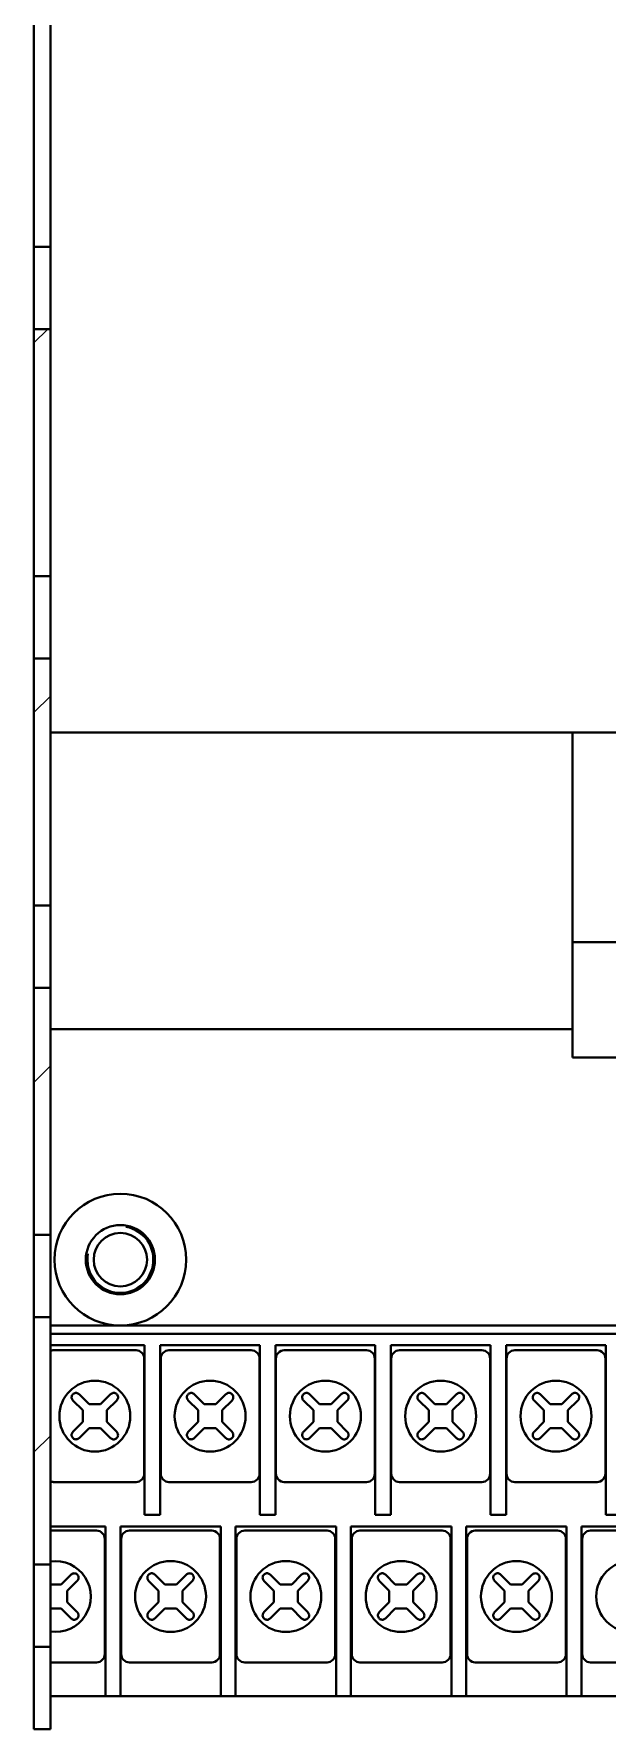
# Model space of a CAD drawing. Header units: millimetres. Extents: x 0 to 5945, y 0 to 4205.
# Drawn here: x 1590.7 to 1625.5, y 384 to 487 of the extents above; entities that cross this region are included whole.
import ezdxf

# ---------------------------------------------------------------- set-up
doc = ezdxf.new("R2010")
doc.units = ezdxf.units.MM
doc.header["$LTSCALE"] = 5
for name, color, linetype, lineweight in [('가시적인 것(ISO)', 3, 'Continuous', 40), ('가시적인 좁은 것(ISO)', 3, 'Continuous', 35), ('해치(ISO)', 7, 'Continuous', 18)]:
    doc.layers.add(name, color=color, linetype=linetype, lineweight=lineweight)

msp = doc.modelspace()

# ---------------------------------------------------------------- hatches: boundary and pattern name
at = {"layer": '해치(ISO)'}
h = msp.add_hatch(dxfattribs=at)
h.set_pattern_fill('ANSI31', color=256, scale=127, style=0)
h.set_pattern_definition([(45, (0, 0), (-11.22532, 11.22532), [])])
h.paths.add_polyline_path([(1562.737, 384.041), (1562.737, 389.041), (1561.737, 389.041), (1561.737, 384.041)])
h.paths.add_polyline_path([(1562.737, 694.041), (1562.737, 709.041), (1561.737, 709.041), (1561.737, 694.041)])
h.paths.add_polyline_path([(1562.737, 714.041), (1562.737, 734.041), (1561.737, 734.041), (1561.737, 714.041)])
h.paths.add_polyline_path([(1562.737, 674.041), (1562.737, 689.041), (1561.737, 689.041), (1561.737, 674.041)])
h.paths.add_polyline_path([(1562.737, 654.041), (1562.737, 669.041), (1561.737, 669.041), (1561.737, 654.041)])
h.paths.add_polyline_path([(1562.737, 634.041), (1562.737, 649.041), (1561.737, 649.041), (1561.737, 634.041)])
h.paths.add_polyline_path([(1562.737, 614.041), (1562.737, 629.041), (1561.737, 629.041), (1561.737, 614.041)])
h.paths.add_polyline_path([(1562.737, 594.041), (1562.737, 609.041), (1561.737, 609.041), (1561.737, 594.041)])
h.paths.add_polyline_path([(1562.737, 574.041), (1562.737, 589.041), (1561.737, 589.041), (1561.737, 574.041)])
h.paths.add_polyline_path([(1562.737, 554.041), (1562.737, 569.041), (1561.737, 569.041), (1561.737, 554.041)])
h.paths.add_polyline_path([(1562.737, 534.041), (1562.737, 549.041), (1561.737, 549.041), (1561.737, 534.041)])
h.paths.add_polyline_path([(1562.737, 514.041), (1562.737, 529.041), (1561.737, 529.041), (1561.737, 514.041)])
h.paths.add_polyline_path([(1562.737, 494.041), (1562.737, 509.041), (1561.737, 509.041), (1561.737, 494.041)])
h.paths.add_polyline_path([(1562.737, 474.041), (1562.737, 489.041), (1561.737, 489.041), (1561.737, 474.041)])
h.paths.add_polyline_path([(1562.737, 454.041), (1562.737, 469.041), (1561.737, 469.041), (1561.737, 454.041)])
h.paths.add_polyline_path([(1562.737, 434.041), (1562.737, 449.041), (1561.737, 449.041), (1561.737, 434.041)])
h.paths.add_polyline_path([(1562.737, 414.041), (1562.737, 429.041), (1561.737, 429.041), (1561.737, 414.041)])
h.paths.add_polyline_path([(1562.737, 394.041), (1562.737, 409.041), (1561.737, 409.041), (1561.737, 394.041)])
h.paths.add_polyline_path([(1590.737, 409.041), (1591.737, 409.041), (1591.737, 394.041), (1590.737, 394.041)])
h.paths.add_polyline_path([(1590.737, 429.041), (1591.737, 429.041), (1591.737, 414.041), (1590.737, 414.041)])
h.paths.add_polyline_path([(1590.737, 449.041), (1591.737, 449.041), (1591.737, 434.041), (1590.737, 434.041)])
h.paths.add_polyline_path([(1590.737, 469.041), (1591.737, 469.041), (1591.737, 454.041), (1590.737, 454.041)])
h.paths.add_polyline_path([(1590.737, 489.041), (1591.737, 489.041), (1591.737, 474.041), (1590.737, 474.041)])
h.paths.add_polyline_path([(1590.737, 509.041), (1591.737, 509.041), (1591.737, 494.041), (1590.737, 494.041)])
h.paths.add_polyline_path([(1590.737, 529.041), (1591.737, 529.041), (1591.737, 514.041), (1590.737, 514.041)])
h.paths.add_polyline_path([(1590.737, 549.041), (1591.737, 549.041), (1591.737, 534.041), (1590.737, 534.041)])
h.paths.add_polyline_path([(1590.737, 569.041), (1591.737, 569.041), (1591.737, 554.041), (1590.737, 554.041)])
h.paths.add_polyline_path([(1590.737, 589.041), (1591.737, 589.041), (1591.737, 574.041), (1590.737, 574.041)])
h.paths.add_polyline_path([(1590.737, 609.041), (1591.737, 609.041), (1591.737, 594.041), (1590.737, 594.041)])
h.paths.add_polyline_path([(1590.737, 629.041), (1591.737, 629.041), (1591.737, 614.041), (1590.737, 614.041)])
h.paths.add_polyline_path([(1590.737, 649.041), (1591.737, 649.041), (1591.737, 634.041), (1590.737, 634.041)])
h.paths.add_polyline_path([(1590.737, 669.041), (1591.737, 669.041), (1591.737, 654.041), (1590.737, 654.041)])
h.paths.add_polyline_path([(1590.737, 689.041), (1591.737, 689.041), (1591.737, 674.041), (1590.737, 674.041)])
h.paths.add_polyline_path([(1590.737, 714.041), (1591.737, 714.041), (1591.737, 734.041), (1590.737, 734.041)])
h.paths.add_polyline_path([(1590.737, 709.041), (1591.737, 709.041), (1591.737, 694.041), (1590.737, 694.041)])
h.paths.add_polyline_path([(1590.737, 384.041), (1591.737, 384.041), (1591.737, 389.041), (1590.737, 389.041)])

# ---------------------------------------------------------------- linework, layer by layer
at = {"layer": '가시적인 것(ISO)'}
for p, q in [((1590.737, 489.041), (1590.737, 474.041)), ((1591.737, 474.041), (1591.737, 489.041)), ((1590.737, 474.041), (1591.737, 474.041)), ((1590.737, 472.041), (1590.737, 474.041)), ((1591.737, 474.041), (1591.737, 472.041)), ((1590.737, 471.041), (1590.737, 472.041)), ((1591.737, 472.041), (1591.737, 471.041)), ((1590.737, 469.041), (1590.737, 471.041)), ((1591.737, 471.041), (1591.737, 469.041)), ((1590.737, 469.041), (1591.737, 469.041)), ((1590.737, 469.041), (1590.737, 454.041)), ((1591.737, 454.041), (1591.737, 469.041)), ((1590.737, 454.041), (1591.737, 454.041)), ((1590.737, 452.041), (1590.737, 454.041)), ((1591.737, 454.041), (1591.737, 452.041)), ((1590.737, 451.041), (1590.737, 452.041)), ((1591.737, 452.041), (1591.737, 451.041)), ((1590.737, 449.041), (1590.737, 451.041)), ((1591.737, 451.041), (1591.737, 449.041)), ((1590.737, 449.041), (1591.737, 449.041)), ((1590.737, 449.041), (1590.737, 434.041)), ((1591.737, 434.041), (1591.737, 449.041)), ((1591.737, 444.541), (1767.737, 444.541)), ((1623.438, 437.823), (1623.438, 444.541)), ((1623.438, 437.823), (1623.438, 431.823)), ((1590.737, 434.041), (1591.737, 434.041)), ((1590.737, 432.041), (1590.737, 434.041)), ((1591.737, 434.041), (1591.737, 432.041)), ((1590.737, 431.041), (1590.737, 432.041)), ((1591.737, 432.041), (1591.737, 431.041)), ((1623.438, 428.823), (1623.438, 431.823)), ((1688.438, 431.823), (1623.438, 431.823)), ((1590.737, 429.041), (1590.737, 431.041)), ((1591.737, 431.041), (1591.737, 429.041)), ((1590.737, 429.041), (1591.737, 429.041)), ((1590.737, 429.041), (1590.737, 414.041)), ((1591.737, 414.041), (1591.737, 429.041)), ((1623.438, 424.823), (1623.438, 428.823)), ((1591.737, 426.541), (1623.438, 426.541)), ((1623.438, 424.823), (1630.438, 424.823)), ((1590.737, 414.041), (1591.737, 414.041)), ((1590.737, 412.041), (1590.737, 414.041)), ((1591.737, 414.041), (1591.737, 412.041)), ((1590.737, 411.041), (1590.737, 412.041)), ((1591.737, 412.041), (1591.737, 411.041)), ((1590.737, 409.041), (1590.737, 411.041)), ((1591.737, 411.041), (1591.737, 409.041)), ((1590.737, 409.041), (1591.737, 409.041)), ((1590.737, 409.041), (1590.737, 394.041)), ((1591.737, 394.041), (1591.737, 409.041)), ((1591.737, 408.541), (1734.237, 408.541)), ((1591.737, 408.041), (1732.237, 408.041)), ((1591.737, 407.341), (1597.462, 407.341)), ((1596.937, 407.041), (1591.937, 407.041)), ((1597.437, 399.541), (1597.437, 406.541)), ((1597.462, 407.341), (1597.462, 397.041)), ((1598.412, 397.041), (1598.412, 407.341)), ((1598.412, 407.341), (1604.462, 407.341)), ((1598.437, 406.541), (1598.437, 399.541)), ((1603.937, 407.041), (1598.937, 407.041)), ((1604.437, 399.541), (1604.437, 406.541)), ((1604.462, 407.341), (1604.462, 397.041)), ((1605.412, 397.041), (1605.412, 407.341)), ((1605.412, 407.341), (1611.462, 407.341)), ((1605.437, 406.541), (1605.437, 399.541)), ((1610.937, 407.041), (1605.937, 407.041)), ((1611.437, 399.541), (1611.437, 406.541)), ((1611.462, 407.341), (1611.462, 397.041)), ((1612.412, 397.041), (1612.412, 407.341)), ((1612.412, 407.341), (1618.462, 407.341)), ((1612.437, 406.541), (1612.437, 399.541)), ((1617.937, 407.041), (1612.937, 407.041)), ((1618.437, 399.541), (1618.437, 406.541)), ((1618.462, 407.341), (1618.462, 397.041)), ((1619.412, 397.041), (1619.412, 407.341)), ((1619.412, 407.341), (1625.462, 407.341)), ((1619.437, 406.541), (1619.437, 399.541)), ((1624.937, 407.041), (1619.937, 407.041)), ((1625.437, 399.541), (1625.437, 406.541)), ((1625.462, 407.341), (1625.462, 397.041)), ((1593.709, 403.395), (1593.104, 404)), ((1593.478, 404.374), (1594.083, 403.769)), ((1594.083, 403.769), (1594.79, 403.769)), ((1594.79, 403.769), (1595.395, 404.374)), ((1595.769, 404), (1595.164, 403.395)), ((1600.709, 403.395), (1600.104, 404)), ((1600.478, 404.374), (1601.083, 403.769)), ((1601.083, 403.769), (1601.79, 403.769)), ((1601.79, 403.769), (1602.395, 404.374)), ((1602.769, 404), (1602.164, 403.395)), ((1607.709, 403.395), (1607.104, 404)), ((1607.478, 404.374), (1608.083, 403.769)), ((1608.083, 403.769), (1608.79, 403.769)), ((1608.79, 403.769), (1609.395, 404.374)), ((1609.769, 404), (1609.164, 403.395)), ((1614.709, 403.395), (1614.104, 404)), ((1614.478, 404.374), (1615.083, 403.769)), ((1615.083, 403.769), (1615.79, 403.769)), ((1615.79, 403.769), (1616.395, 404.374)), ((1616.769, 404), (1616.164, 403.395)), ((1621.709, 403.395), (1621.104, 404)), ((1621.478, 404.374), (1622.083, 403.769)), ((1622.083, 403.769), (1622.79, 403.769)), ((1622.79, 403.769), (1623.395, 404.374)), ((1623.769, 404), (1623.164, 403.395)), ((1593.104, 402.083), (1593.709, 402.688)), ((1593.709, 402.688), (1593.709, 403.395)), ((1595.164, 403.395), (1595.164, 402.688)), ((1595.164, 402.688), (1595.769, 402.083)), ((1600.104, 402.083), (1600.709, 402.688)), ((1600.709, 402.688), (1600.709, 403.395)), ((1602.164, 403.395), (1602.164, 402.688)), ((1602.164, 402.688), (1602.769, 402.083)), ((1607.104, 402.083), (1607.709, 402.688)), ((1607.709, 402.688), (1607.709, 403.395)), ((1609.164, 403.395), (1609.164, 402.688)), ((1609.164, 402.688), (1609.769, 402.083)), ((1614.104, 402.083), (1614.709, 402.688)), ((1614.709, 402.688), (1614.709, 403.395)), ((1616.164, 403.395), (1616.164, 402.688)), ((1616.164, 402.688), (1616.769, 402.083)), ((1621.104, 402.083), (1621.709, 402.688)), ((1621.709, 402.688), (1621.709, 403.395)), ((1623.164, 403.395), (1623.164, 402.688)), ((1623.164, 402.688), (1623.769, 402.083)), ((1594.083, 402.313), (1593.478, 401.708)), ((1594.79, 402.313), (1594.083, 402.313)), ((1595.395, 401.708), (1594.79, 402.313)), ((1601.083, 402.313), (1600.478, 401.708)), ((1601.79, 402.313), (1601.083, 402.313)), ((1602.395, 401.708), (1601.79, 402.313)), ((1608.083, 402.313), (1607.478, 401.708)), ((1608.79, 402.313), (1608.083, 402.313)), ((1609.395, 401.708), (1608.79, 402.313)), ((1615.083, 402.313), (1614.478, 401.708)), ((1615.79, 402.313), (1615.083, 402.313)), ((1616.395, 401.708), (1615.79, 402.313)), ((1622.083, 402.313), (1621.478, 401.708)), ((1622.79, 402.313), (1622.083, 402.313)), ((1623.395, 401.708), (1622.79, 402.313)), ((1591.937, 399.041), (1596.937, 399.041)), ((1598.937, 399.041), (1603.937, 399.041)), ((1605.937, 399.041), (1610.937, 399.041)), ((1612.937, 399.041), (1617.937, 399.041)), ((1619.937, 399.041), (1624.937, 399.041)), ((1591.737, 396.341), (1595.087, 396.341)), ((1595.087, 396.341), (1595.087, 386.041)), ((1595.987, 396.341), (1602.087, 396.341)), ((1595.987, 386.041), (1595.987, 396.341)), ((1597.462, 397.041), (1598.412, 397.041)), ((1602.087, 396.341), (1602.087, 386.041)), ((1602.987, 396.341), (1609.087, 396.341)), ((1602.987, 386.041), (1602.987, 396.341)), ((1604.462, 397.041), (1605.412, 397.041)), ((1609.087, 396.341), (1609.087, 386.041)), ((1609.987, 396.341), (1616.087, 396.341)), ((1609.987, 386.041), (1609.987, 396.341)), ((1611.462, 397.041), (1612.412, 397.041)), ((1616.087, 396.341), (1616.087, 386.041)), ((1616.987, 396.341), (1623.087, 396.341)), ((1616.987, 386.041), (1616.987, 396.341)), ((1618.462, 397.041), (1619.412, 397.041)), ((1623.087, 396.341), (1623.087, 386.041)), ((1623.987, 396.341), (1630.087, 396.341)), ((1623.987, 386.041), (1623.987, 396.341)), ((1625.462, 397.041), (1626.412, 397.041)), ((1594.537, 396.091), (1591.737, 396.091)), ((1595.037, 388.591), (1595.037, 395.591)), ((1596.037, 395.591), (1596.037, 388.591)), ((1601.537, 396.091), (1596.537, 396.091)), ((1602.037, 388.591), (1602.037, 395.591)), ((1603.037, 395.591), (1603.037, 388.591)), ((1608.537, 396.091), (1603.537, 396.091)), ((1609.037, 388.591), (1609.037, 395.591)), ((1610.037, 395.591), (1610.037, 388.591)), ((1615.537, 396.091), (1610.537, 396.091)), ((1616.037, 388.591), (1616.037, 395.591)), ((1617.037, 395.591), (1617.037, 388.591)), ((1622.537, 396.091), (1617.537, 396.091)), ((1623.037, 388.591), (1623.037, 395.591)), ((1624.037, 395.591), (1624.037, 388.591)), ((1629.537, 396.091), (1624.537, 396.091)), ((1590.737, 394.041), (1591.737, 394.041)), ((1590.737, 392.041), (1590.737, 394.041)), ((1591.737, 394.041), (1591.737, 392.041)), ((1592.39, 392.819), (1592.995, 393.424)), ((1598.078, 393.424), (1598.683, 392.819)), ((1599.39, 392.819), (1599.995, 393.424)), ((1605.078, 393.424), (1605.683, 392.819)), ((1606.39, 392.819), (1606.995, 393.424)), ((1612.078, 393.424), (1612.683, 392.819)), ((1613.39, 392.819), (1613.995, 393.424)), ((1619.078, 393.424), (1619.683, 392.819)), ((1620.39, 392.819), (1620.995, 393.424)), ((1591.737, 392.819), (1592.39, 392.819)), ((1593.369, 393.05), (1592.764, 392.445)), ((1592.764, 392.445), (1592.764, 391.738)), ((1598.309, 392.445), (1597.704, 393.05)), ((1598.309, 391.738), (1598.309, 392.445)), ((1598.683, 392.819), (1599.39, 392.819)), ((1600.369, 393.05), (1599.764, 392.445)), ((1599.764, 392.445), (1599.764, 391.738)), ((1605.309, 392.445), (1604.704, 393.05)), ((1605.309, 391.738), (1605.309, 392.445)), ((1605.683, 392.819), (1606.39, 392.819)), ((1607.369, 393.05), (1606.764, 392.445)), ((1606.764, 392.445), (1606.764, 391.738)), ((1612.309, 392.445), (1611.704, 393.05)), ((1612.309, 391.738), (1612.309, 392.445)), ((1612.683, 392.819), (1613.39, 392.819)), ((1614.369, 393.05), (1613.764, 392.445)), ((1613.764, 392.445), (1613.764, 391.738)), ((1619.309, 392.445), (1618.704, 393.05)), ((1619.309, 391.738), (1619.309, 392.445)), ((1619.683, 392.819), (1620.39, 392.819)), ((1621.369, 393.05), (1620.764, 392.445)), ((1620.764, 392.445), (1620.764, 391.738)), ((1590.737, 391.041), (1590.737, 392.041)), ((1591.737, 392.041), (1591.737, 391.041)), ((1592.39, 391.363), (1591.737, 391.363)), ((1592.995, 390.758), (1592.39, 391.363)), ((1592.764, 391.738), (1593.369, 391.133)), ((1597.704, 391.133), (1598.309, 391.738)), ((1598.683, 391.363), (1598.078, 390.758)), ((1599.39, 391.363), (1598.683, 391.363)), ((1599.995, 390.758), (1599.39, 391.363)), ((1599.764, 391.738), (1600.369, 391.133)), ((1604.704, 391.133), (1605.309, 391.738)), ((1605.683, 391.363), (1605.078, 390.758)), ((1606.39, 391.363), (1605.683, 391.363)), ((1606.995, 390.758), (1606.39, 391.363)), ((1606.764, 391.738), (1607.369, 391.133)), ((1611.704, 391.133), (1612.309, 391.738)), ((1612.683, 391.363), (1612.078, 390.758)), ((1613.39, 391.363), (1612.683, 391.363)), ((1613.995, 390.758), (1613.39, 391.363)), ((1613.764, 391.738), (1614.369, 391.133)), ((1618.704, 391.133), (1619.309, 391.738)), ((1619.683, 391.363), (1619.078, 390.758)), ((1620.39, 391.363), (1619.683, 391.363)), ((1620.995, 390.758), (1620.39, 391.363)), ((1620.764, 391.738), (1621.369, 391.133)), ((1590.737, 389.041), (1590.737, 391.041)), ((1591.737, 391.041), (1591.737, 389.041)), ((1590.737, 389.041), (1591.737, 389.041)), ((1590.737, 389.041), (1590.737, 384.041)), ((1591.737, 384.041), (1591.737, 389.041)), ((1591.737, 388.091), (1594.537, 388.091)), ((1596.537, 388.091), (1601.537, 388.091)), ((1603.537, 388.091), (1608.537, 388.091)), ((1610.537, 388.091), (1615.537, 388.091)), ((1617.537, 388.091), (1622.537, 388.091)), ((1624.537, 388.091), (1629.537, 388.091)), ((1595.087, 386.041), (1591.737, 386.041)), ((1595.987, 386.041), (1595.087, 386.041)), ((1602.087, 386.041), (1595.987, 386.041)), ((1602.987, 386.041), (1602.087, 386.041)), ((1609.087, 386.041), (1602.987, 386.041)), ((1609.987, 386.041), (1609.087, 386.041)), ((1616.087, 386.041), (1609.987, 386.041)), ((1616.987, 386.041), (1616.087, 386.041)), ((1623.087, 386.041), (1616.987, 386.041)), ((1623.987, 386.041), (1623.087, 386.041)), ((1630.087, 386.041), (1623.987, 386.041)), ((1590.737, 384.041), (1591.737, 384.041))]:
    msp.add_line(p, q, dxfattribs=at)
for centre, radius in [((1595.987, 412.541), 4), ((1595.987, 412.541), 2.1), ((1595.987, 412.541), 1.621), ((1594.437, 403.041), 2.153), ((1601.437, 403.041), 2.153), ((1608.437, 403.041), 2.153), ((1615.437, 403.041), 2.153), ((1622.437, 403.041), 2.153), ((1599.037, 392.091), 2.153), ((1606.037, 392.091), 2.153), ((1613.037, 392.091), 2.153), ((1620.037, 392.091), 2.153), ((1627.037, 392.091), 2.153)]:
    msp.add_circle(centre, radius, dxfattribs=at)
for centre, radius, start, end in [((1591.937, 406.541), 0.5, 90, 113.57818), ((1596.937, 406.541), 0.5, 0, 90), ((1598.937, 406.541), 0.5, 90, 180), ((1603.937, 406.541), 0.5, 0, 90), ((1605.937, 406.541), 0.5, 90, 180), ((1610.937, 406.541), 0.5, 0, 90), ((1612.937, 406.541), 0.5, 90, 180), ((1617.937, 406.541), 0.5, 0, 90), ((1619.937, 406.541), 0.5, 90, 180), ((1624.937, 406.541), 0.5, 0, 90), ((1593.291, 404.187), 0.265, 222.45343, 225), ((1593.291, 404.187), 0.265, 45, 47.54657), ((1595.582, 404.187), 0.265, 132.45343, 135), ((1595.582, 404.187), 0.265, 315, 317.54657), ((1600.291, 404.187), 0.265, 222.45343, 225), ((1600.291, 404.187), 0.265, 45, 47.54657), ((1602.582, 404.187), 0.265, 132.45343, 135), ((1602.582, 404.187), 0.265, 315, 317.54657), ((1607.291, 404.187), 0.265, 222.45343, 225), ((1607.291, 404.187), 0.265, 45, 47.54657), ((1609.582, 404.187), 0.265, 132.45343, 135), ((1609.582, 404.187), 0.265, 315, 317.54657), ((1614.291, 404.187), 0.265, 222.45343, 225), ((1614.291, 404.187), 0.265, 45, 47.54657), ((1616.582, 404.187), 0.265, 132.45343, 135), ((1616.582, 404.187), 0.265, 315, 317.54657), ((1621.291, 404.187), 0.265, 222.45343, 225), ((1621.291, 404.187), 0.265, 45, 47.54657), ((1623.582, 404.187), 0.265, 132.45343, 135), ((1623.582, 404.187), 0.265, 315, 317.54657), ((1593.291, 401.895), 0.265, 135, 137.54657), ((1593.291, 401.895), 0.265, 312.45343, 315), ((1595.582, 401.895), 0.265, 225, 227.54657), ((1595.582, 401.895), 0.265, 42.45343, 45), ((1600.291, 401.895), 0.265, 135, 137.54657), ((1600.291, 401.895), 0.265, 312.45343, 315), ((1602.582, 401.895), 0.265, 225, 227.54657), ((1602.582, 401.895), 0.265, 42.45343, 45), ((1607.291, 401.895), 0.265, 135, 137.54657), ((1607.291, 401.895), 0.265, 312.45343, 315), ((1609.582, 401.895), 0.265, 225, 227.54657), ((1609.582, 401.895), 0.265, 42.45343, 45), ((1614.291, 401.895), 0.265, 135, 137.54657), ((1614.291, 401.895), 0.265, 312.45343, 315), ((1616.582, 401.895), 0.265, 225, 227.54657), ((1616.582, 401.895), 0.265, 42.45343, 45), ((1621.291, 401.895), 0.265, 135, 137.54657), ((1621.291, 401.895), 0.265, 312.45343, 315), ((1623.582, 401.895), 0.265, 225, 227.54657), ((1623.582, 401.895), 0.265, 42.45343, 45), ((1596.937, 399.541), 0.5, 270, 0), ((1598.937, 399.541), 0.5, 180, 270), ((1603.937, 399.541), 0.5, 270, 0), ((1605.937, 399.541), 0.5, 180, 270), ((1610.937, 399.541), 0.5, 270, 0), ((1612.937, 399.541), 0.5, 180, 270), ((1617.937, 399.541), 0.5, 270, 0), ((1619.937, 399.541), 0.5, 180, 270), ((1624.937, 399.541), 0.5, 270, 0), ((1591.937, 399.541), 0.5, 246.42182, 270), ((1594.537, 395.591), 0.5, 0, 90), ((1596.537, 395.591), 0.5, 90, 180), ((1601.537, 395.591), 0.5, 0, 90), ((1603.537, 395.591), 0.5, 90, 180), ((1608.537, 395.591), 0.5, 0, 90), ((1610.537, 395.591), 0.5, 90, 180), ((1615.537, 395.591), 0.5, 0, 90), ((1617.537, 395.591), 0.5, 90, 180), ((1622.537, 395.591), 0.5, 0, 90), ((1624.537, 395.591), 0.5, 90, 180), ((1592.037, 392.091), 2.153, 261.9912, 98.0088), ((1593.182, 393.237), 0.265, 132.45343, 135), ((1597.891, 393.237), 0.265, 45, 47.54657), ((1600.182, 393.237), 0.265, 132.45343, 135), ((1604.891, 393.237), 0.265, 45, 47.54657), ((1607.182, 393.237), 0.265, 132.45343, 135), ((1611.891, 393.237), 0.265, 45, 47.54657), ((1614.182, 393.237), 0.265, 132.45343, 135), ((1618.891, 393.237), 0.265, 45, 47.54657), ((1621.182, 393.237), 0.265, 132.45343, 135), ((1593.182, 393.237), 0.265, 315, 317.54657), ((1597.891, 393.237), 0.265, 222.45343, 225), ((1600.182, 393.237), 0.265, 315, 317.54657), ((1604.891, 393.237), 0.265, 222.45343, 225), ((1607.182, 393.237), 0.265, 315, 317.54657), ((1611.891, 393.237), 0.265, 222.45343, 225), ((1614.182, 393.237), 0.265, 315, 317.54657), ((1618.891, 393.237), 0.265, 222.45343, 225), ((1621.182, 393.237), 0.265, 315, 317.54657), ((1593.182, 390.945), 0.265, 42.45343, 45), ((1597.891, 390.945), 0.265, 135, 137.54657), ((1600.182, 390.945), 0.265, 42.45343, 45), ((1604.891, 390.945), 0.265, 135, 137.54657), ((1607.182, 390.945), 0.265, 42.45343, 45), ((1611.891, 390.945), 0.265, 135, 137.54657), ((1614.182, 390.945), 0.265, 42.45343, 45), ((1618.891, 390.945), 0.265, 135, 137.54657), ((1621.182, 390.945), 0.265, 42.45343, 45), ((1593.182, 390.945), 0.265, 225, 227.54657), ((1597.891, 390.945), 0.265, 312.45343, 315), ((1600.182, 390.945), 0.265, 225, 227.54657), ((1604.891, 390.945), 0.265, 312.45343, 315), ((1607.182, 390.945), 0.265, 225, 227.54657), ((1611.891, 390.945), 0.265, 312.45343, 315), ((1614.182, 390.945), 0.265, 225, 227.54657), ((1618.891, 390.945), 0.265, 312.45343, 315), ((1621.182, 390.945), 0.265, 225, 227.54657), ((1594.537, 388.591), 0.5, 270, 0), ((1596.537, 388.591), 0.5, 180, 270), ((1601.537, 388.591), 0.5, 270, 0), ((1603.537, 388.591), 0.5, 180, 270), ((1608.537, 388.591), 0.5, 270, 0), ((1610.537, 388.591), 0.5, 180, 270), ((1615.537, 388.591), 0.5, 270, 0), ((1617.537, 388.591), 0.5, 180, 270), ((1622.537, 388.591), 0.5, 270, 0), ((1624.537, 388.591), 0.5, 180, 270)]:
    msp.add_arc(centre, radius, start, end, dxfattribs=at)
for points, knots in [([(1593.096, 404.008), (1593.079, 404.026), (1593.066, 404.046), (1593.043, 404.091), (1593.034, 404.117), (1593.025, 404.175), (1593.025, 404.206), (1593.037, 404.268), (1593.049, 404.299), (1593.084, 404.354), (1593.105, 404.378), (1593.157, 404.417), (1593.186, 404.432), (1593.252, 404.451), (1593.287, 404.454), (1593.353, 404.446), (1593.383, 404.437), (1593.432, 404.412), (1593.452, 404.398), (1593.47, 404.382)], [0.170595989, 0.170595989, 0.170595989, 0.170595989, 0.177826996, 0.177826996, 0.186070713, 0.186070713, 0.195595668, 0.195595668, 0.205597578, 0.205597578, 0.215178076, 0.215178076, 0.225056375, 0.225056375, 0.235916209, 0.235916209, 0.245418102, 0.245418102, 0.252593416, 0.252593416, 0.252593416, 0.252593416]), ([(1595.404, 404.382), (1595.421, 404.398), (1595.441, 404.412), (1595.487, 404.435), (1595.513, 404.443), (1595.57, 404.453), (1595.601, 404.452), (1595.664, 404.441), (1595.695, 404.428), (1595.75, 404.394), (1595.774, 404.372), (1595.813, 404.321), (1595.828, 404.291), (1595.846, 404.226), (1595.849, 404.19), (1595.841, 404.125), (1595.832, 404.094), (1595.807, 404.045), (1595.794, 404.026), (1595.778, 404.008)], [0.170595989, 0.170595989, 0.170595989, 0.170595989, 0.177826996, 0.177826996, 0.186070714, 0.186070714, 0.195595668, 0.195595668, 0.205597578, 0.205597578, 0.215178076, 0.215178076, 0.225056375, 0.225056375, 0.235916209, 0.235916209, 0.245418102, 0.245418102, 0.252593416, 0.252593416, 0.252593416, 0.252593416]), ([(1600.096, 404.008), (1600.079, 404.026), (1600.066, 404.046), (1600.043, 404.091), (1600.034, 404.117), (1600.025, 404.175), (1600.025, 404.206), (1600.037, 404.268), (1600.049, 404.299), (1600.084, 404.354), (1600.105, 404.378), (1600.157, 404.417), (1600.186, 404.432), (1600.252, 404.451), (1600.287, 404.454), (1600.353, 404.446), (1600.383, 404.437), (1600.432, 404.412), (1600.452, 404.398), (1600.47, 404.382)], [0.170595989, 0.170595989, 0.170595989, 0.170595989, 0.177826996, 0.177826996, 0.186070713, 0.186070713, 0.195595668, 0.195595668, 0.205597578, 0.205597578, 0.215178076, 0.215178076, 0.225056375, 0.225056375, 0.235916209, 0.235916209, 0.245418102, 0.245418102, 0.252593416, 0.252593416, 0.252593416, 0.252593416]), ([(1602.404, 404.382), (1602.421, 404.398), (1602.441, 404.412), (1602.487, 404.435), (1602.513, 404.443), (1602.57, 404.453), (1602.601, 404.452), (1602.664, 404.441), (1602.695, 404.428), (1602.75, 404.394), (1602.774, 404.372), (1602.813, 404.321), (1602.828, 404.291), (1602.846, 404.226), (1602.849, 404.19), (1602.841, 404.125), (1602.832, 404.094), (1602.807, 404.045), (1602.794, 404.026), (1602.778, 404.008)], [0.170595989, 0.170595989, 0.170595989, 0.170595989, 0.177826996, 0.177826996, 0.186070714, 0.186070714, 0.195595668, 0.195595668, 0.205597578, 0.205597578, 0.215178076, 0.215178076, 0.225056375, 0.225056375, 0.235916209, 0.235916209, 0.245418102, 0.245418102, 0.252593416, 0.252593416, 0.252593416, 0.252593416]), ([(1607.096, 404.008), (1607.079, 404.026), (1607.066, 404.046), (1607.043, 404.091), (1607.034, 404.117), (1607.025, 404.175), (1607.025, 404.206), (1607.037, 404.268), (1607.049, 404.299), (1607.084, 404.354), (1607.105, 404.378), (1607.157, 404.417), (1607.186, 404.432), (1607.252, 404.451), (1607.287, 404.454), (1607.353, 404.446), (1607.383, 404.437), (1607.432, 404.412), (1607.452, 404.398), (1607.47, 404.382)], [0.170595989, 0.170595989, 0.170595989, 0.170595989, 0.177826996, 0.177826996, 0.186070713, 0.186070713, 0.195595668, 0.195595668, 0.205597578, 0.205597578, 0.215178076, 0.215178076, 0.225056375, 0.225056375, 0.235916209, 0.235916209, 0.245418102, 0.245418102, 0.252593416, 0.252593416, 0.252593416, 0.252593416]), ([(1609.404, 404.382), (1609.421, 404.398), (1609.441, 404.412), (1609.487, 404.435), (1609.513, 404.443), (1609.57, 404.453), (1609.601, 404.452), (1609.664, 404.441), (1609.695, 404.428), (1609.75, 404.394), (1609.774, 404.372), (1609.813, 404.321), (1609.828, 404.291), (1609.846, 404.226), (1609.849, 404.19), (1609.841, 404.125), (1609.832, 404.094), (1609.807, 404.045), (1609.794, 404.026), (1609.778, 404.008)], [0.170595989, 0.170595989, 0.170595989, 0.170595989, 0.177826996, 0.177826996, 0.186070714, 0.186070714, 0.195595668, 0.195595668, 0.205597578, 0.205597578, 0.215178076, 0.215178076, 0.225056375, 0.225056375, 0.235916209, 0.235916209, 0.245418102, 0.245418102, 0.252593416, 0.252593416, 0.252593416, 0.252593416]), ([(1614.096, 404.008), (1614.079, 404.026), (1614.066, 404.046), (1614.043, 404.091), (1614.034, 404.117), (1614.025, 404.175), (1614.025, 404.206), (1614.037, 404.268), (1614.049, 404.299), (1614.084, 404.354), (1614.105, 404.378), (1614.157, 404.417), (1614.186, 404.432), (1614.252, 404.451), (1614.287, 404.454), (1614.353, 404.446), (1614.383, 404.437), (1614.432, 404.412), (1614.452, 404.398), (1614.47, 404.382)], [0.170595989, 0.170595989, 0.170595989, 0.170595989, 0.177826996, 0.177826996, 0.186070713, 0.186070713, 0.195595668, 0.195595668, 0.205597578, 0.205597578, 0.215178076, 0.215178076, 0.225056375, 0.225056375, 0.235916209, 0.235916209, 0.245418102, 0.245418102, 0.252593416, 0.252593416, 0.252593416, 0.252593416]), ([(1616.404, 404.382), (1616.421, 404.398), (1616.441, 404.412), (1616.487, 404.435), (1616.513, 404.443), (1616.57, 404.453), (1616.601, 404.452), (1616.664, 404.441), (1616.695, 404.428), (1616.75, 404.394), (1616.774, 404.372), (1616.813, 404.321), (1616.828, 404.291), (1616.846, 404.226), (1616.849, 404.19), (1616.841, 404.125), (1616.832, 404.094), (1616.807, 404.045), (1616.794, 404.026), (1616.778, 404.008)], [0.170595989, 0.170595989, 0.170595989, 0.170595989, 0.177826996, 0.177826996, 0.186070714, 0.186070714, 0.195595668, 0.195595668, 0.205597578, 0.205597578, 0.215178076, 0.215178076, 0.225056375, 0.225056375, 0.235916209, 0.235916209, 0.245418102, 0.245418102, 0.252593416, 0.252593416, 0.252593416, 0.252593416]), ([(1621.096, 404.008), (1621.079, 404.026), (1621.066, 404.046), (1621.043, 404.091), (1621.034, 404.117), (1621.025, 404.175), (1621.025, 404.206), (1621.037, 404.268), (1621.049, 404.299), (1621.084, 404.354), (1621.105, 404.378), (1621.157, 404.417), (1621.186, 404.432), (1621.252, 404.451), (1621.287, 404.454), (1621.353, 404.446), (1621.383, 404.437), (1621.432, 404.412), (1621.452, 404.398), (1621.47, 404.382)], [0.170595989, 0.170595989, 0.170595989, 0.170595989, 0.177826996, 0.177826996, 0.186070713, 0.186070713, 0.195595668, 0.195595668, 0.205597578, 0.205597578, 0.215178076, 0.215178076, 0.225056375, 0.225056375, 0.235916209, 0.235916209, 0.245418102, 0.245418102, 0.252593416, 0.252593416, 0.252593416, 0.252593416]), ([(1623.404, 404.382), (1623.421, 404.398), (1623.441, 404.412), (1623.487, 404.435), (1623.513, 404.443), (1623.57, 404.453), (1623.601, 404.452), (1623.664, 404.441), (1623.695, 404.428), (1623.75, 404.394), (1623.774, 404.372), (1623.813, 404.321), (1623.828, 404.291), (1623.846, 404.226), (1623.849, 404.19), (1623.841, 404.125), (1623.832, 404.094), (1623.807, 404.045), (1623.794, 404.026), (1623.778, 404.008)], [0.170595989, 0.170595989, 0.170595989, 0.170595989, 0.177826996, 0.177826996, 0.186070714, 0.186070714, 0.195595668, 0.195595668, 0.205597578, 0.205597578, 0.215178076, 0.215178076, 0.225056375, 0.225056375, 0.235916209, 0.235916209, 0.245418102, 0.245418102, 0.252593416, 0.252593416, 0.252593416, 0.252593416]), ([(1593.47, 401.7), (1593.452, 401.684), (1593.432, 401.67), (1593.386, 401.647), (1593.36, 401.639), (1593.303, 401.629), (1593.272, 401.63), (1593.209, 401.642), (1593.178, 401.654), (1593.123, 401.688), (1593.1, 401.71), (1593.061, 401.761), (1593.046, 401.791), (1593.027, 401.856), (1593.024, 401.892), (1593.032, 401.958), (1593.041, 401.988), (1593.066, 402.037), (1593.08, 402.056), (1593.096, 402.074)], [0.170595989, 0.170595989, 0.170595989, 0.170595989, 0.177826996, 0.177826996, 0.186070714, 0.186070714, 0.195595668, 0.195595668, 0.205597578, 0.205597578, 0.215178076, 0.215178076, 0.225056375, 0.225056375, 0.235916209, 0.235916209, 0.245418102, 0.245418102, 0.252593416, 0.252593416, 0.252593416, 0.252593416]), ([(1595.778, 402.074), (1595.794, 402.056), (1595.808, 402.036), (1595.831, 401.991), (1595.839, 401.965), (1595.848, 401.908), (1595.848, 401.876), (1595.836, 401.814), (1595.824, 401.783), (1595.79, 401.728), (1595.768, 401.704), (1595.716, 401.665), (1595.687, 401.65), (1595.622, 401.631), (1595.586, 401.628), (1595.52, 401.636), (1595.49, 401.645), (1595.441, 401.67), (1595.421, 401.684), (1595.404, 401.7)], [0.170595989, 0.170595989, 0.170595989, 0.170595989, 0.177826996, 0.177826996, 0.186070714, 0.186070714, 0.195595668, 0.195595668, 0.205597578, 0.205597578, 0.215178076, 0.215178076, 0.225056375, 0.225056375, 0.235916209, 0.235916209, 0.245418102, 0.245418102, 0.252593416, 0.252593416, 0.252593416, 0.252593416]), ([(1600.47, 401.7), (1600.452, 401.684), (1600.432, 401.67), (1600.386, 401.647), (1600.36, 401.639), (1600.303, 401.629), (1600.272, 401.63), (1600.209, 401.642), (1600.178, 401.654), (1600.123, 401.688), (1600.1, 401.71), (1600.061, 401.761), (1600.046, 401.791), (1600.027, 401.856), (1600.024, 401.892), (1600.032, 401.958), (1600.041, 401.988), (1600.066, 402.037), (1600.08, 402.056), (1600.096, 402.074)], [0.170595989, 0.170595989, 0.170595989, 0.170595989, 0.177826996, 0.177826996, 0.186070714, 0.186070714, 0.195595668, 0.195595668, 0.205597578, 0.205597578, 0.215178076, 0.215178076, 0.225056375, 0.225056375, 0.235916209, 0.235916209, 0.245418102, 0.245418102, 0.252593416, 0.252593416, 0.252593416, 0.252593416]), ([(1602.778, 402.074), (1602.794, 402.056), (1602.808, 402.036), (1602.831, 401.991), (1602.839, 401.965), (1602.848, 401.908), (1602.848, 401.876), (1602.836, 401.814), (1602.824, 401.783), (1602.79, 401.728), (1602.768, 401.704), (1602.716, 401.665), (1602.687, 401.65), (1602.622, 401.631), (1602.586, 401.628), (1602.52, 401.636), (1602.49, 401.645), (1602.441, 401.67), (1602.421, 401.684), (1602.404, 401.7)], [0.170595989, 0.170595989, 0.170595989, 0.170595989, 0.177826996, 0.177826996, 0.186070714, 0.186070714, 0.195595668, 0.195595668, 0.205597578, 0.205597578, 0.215178076, 0.215178076, 0.225056375, 0.225056375, 0.235916209, 0.235916209, 0.245418102, 0.245418102, 0.252593416, 0.252593416, 0.252593416, 0.252593416]), ([(1607.47, 401.7), (1607.452, 401.684), (1607.432, 401.67), (1607.386, 401.647), (1607.36, 401.639), (1607.303, 401.629), (1607.272, 401.63), (1607.209, 401.642), (1607.178, 401.654), (1607.123, 401.688), (1607.1, 401.71), (1607.061, 401.761), (1607.046, 401.791), (1607.027, 401.856), (1607.024, 401.892), (1607.032, 401.958), (1607.041, 401.988), (1607.066, 402.037), (1607.08, 402.056), (1607.096, 402.074)], [0.170595989, 0.170595989, 0.170595989, 0.170595989, 0.177826996, 0.177826996, 0.186070714, 0.186070714, 0.195595668, 0.195595668, 0.205597578, 0.205597578, 0.215178076, 0.215178076, 0.225056375, 0.225056375, 0.235916209, 0.235916209, 0.245418102, 0.245418102, 0.252593416, 0.252593416, 0.252593416, 0.252593416]), ([(1609.778, 402.074), (1609.794, 402.056), (1609.808, 402.036), (1609.831, 401.991), (1609.839, 401.965), (1609.848, 401.908), (1609.848, 401.876), (1609.836, 401.814), (1609.824, 401.783), (1609.79, 401.728), (1609.768, 401.704), (1609.716, 401.665), (1609.687, 401.65), (1609.622, 401.631), (1609.586, 401.628), (1609.52, 401.636), (1609.49, 401.645), (1609.441, 401.67), (1609.421, 401.684), (1609.404, 401.7)], [0.170595989, 0.170595989, 0.170595989, 0.170595989, 0.177826996, 0.177826996, 0.186070714, 0.186070714, 0.195595668, 0.195595668, 0.205597578, 0.205597578, 0.215178076, 0.215178076, 0.225056375, 0.225056375, 0.235916209, 0.235916209, 0.245418102, 0.245418102, 0.252593416, 0.252593416, 0.252593416, 0.252593416]), ([(1614.47, 401.7), (1614.452, 401.684), (1614.432, 401.67), (1614.386, 401.647), (1614.36, 401.639), (1614.303, 401.629), (1614.272, 401.63), (1614.209, 401.642), (1614.178, 401.654), (1614.123, 401.688), (1614.1, 401.71), (1614.061, 401.761), (1614.046, 401.791), (1614.027, 401.856), (1614.024, 401.892), (1614.032, 401.958), (1614.041, 401.988), (1614.066, 402.037), (1614.08, 402.056), (1614.096, 402.074)], [0.170595989, 0.170595989, 0.170595989, 0.170595989, 0.177826996, 0.177826996, 0.186070714, 0.186070714, 0.195595668, 0.195595668, 0.205597578, 0.205597578, 0.215178076, 0.215178076, 0.225056375, 0.225056375, 0.235916209, 0.235916209, 0.245418102, 0.245418102, 0.252593416, 0.252593416, 0.252593416, 0.252593416]), ([(1616.778, 402.074), (1616.794, 402.056), (1616.808, 402.036), (1616.831, 401.991), (1616.839, 401.965), (1616.848, 401.908), (1616.848, 401.876), (1616.836, 401.814), (1616.824, 401.783), (1616.79, 401.728), (1616.768, 401.704), (1616.716, 401.665), (1616.687, 401.65), (1616.622, 401.631), (1616.586, 401.628), (1616.52, 401.636), (1616.49, 401.645), (1616.441, 401.67), (1616.421, 401.684), (1616.404, 401.7)], [0.170595989, 0.170595989, 0.170595989, 0.170595989, 0.177826996, 0.177826996, 0.186070714, 0.186070714, 0.195595668, 0.195595668, 0.205597578, 0.205597578, 0.215178076, 0.215178076, 0.225056375, 0.225056375, 0.235916209, 0.235916209, 0.245418102, 0.245418102, 0.252593416, 0.252593416, 0.252593416, 0.252593416]), ([(1621.47, 401.7), (1621.452, 401.684), (1621.432, 401.67), (1621.386, 401.647), (1621.36, 401.639), (1621.303, 401.629), (1621.272, 401.63), (1621.209, 401.642), (1621.178, 401.654), (1621.123, 401.688), (1621.1, 401.71), (1621.061, 401.761), (1621.046, 401.791), (1621.027, 401.856), (1621.024, 401.892), (1621.032, 401.958), (1621.041, 401.988), (1621.066, 402.037), (1621.08, 402.056), (1621.096, 402.074)], [0.170595989, 0.170595989, 0.170595989, 0.170595989, 0.177826996, 0.177826996, 0.186070714, 0.186070714, 0.195595668, 0.195595668, 0.205597578, 0.205597578, 0.215178076, 0.215178076, 0.225056375, 0.225056375, 0.235916209, 0.235916209, 0.245418102, 0.245418102, 0.252593416, 0.252593416, 0.252593416, 0.252593416]), ([(1623.778, 402.074), (1623.794, 402.056), (1623.808, 402.036), (1623.831, 401.991), (1623.839, 401.965), (1623.848, 401.908), (1623.848, 401.876), (1623.836, 401.814), (1623.824, 401.783), (1623.79, 401.728), (1623.768, 401.704), (1623.716, 401.665), (1623.687, 401.65), (1623.622, 401.631), (1623.586, 401.628), (1623.52, 401.636), (1623.49, 401.645), (1623.441, 401.67), (1623.421, 401.684), (1623.404, 401.7)], [0.170595989, 0.170595989, 0.170595989, 0.170595989, 0.177826996, 0.177826996, 0.186070714, 0.186070714, 0.195595668, 0.195595668, 0.205597578, 0.205597578, 0.215178076, 0.215178076, 0.225056375, 0.225056375, 0.235916209, 0.235916209, 0.245418102, 0.245418102, 0.252593416, 0.252593416, 0.252593416, 0.252593416]), ([(1593.004, 393.432), (1593.021, 393.448), (1593.041, 393.462), (1593.087, 393.485), (1593.113, 393.493), (1593.17, 393.503), (1593.201, 393.502), (1593.264, 393.491), (1593.295, 393.478), (1593.35, 393.444), (1593.374, 393.422), (1593.413, 393.371), (1593.428, 393.341), (1593.446, 393.276), (1593.449, 393.24), (1593.441, 393.175), (1593.432, 393.144), (1593.407, 393.095), (1593.394, 393.076), (1593.378, 393.058)], [0.170595989, 0.170595989, 0.170595989, 0.170595989, 0.177826996, 0.177826996, 0.186070714, 0.186070714, 0.195595668, 0.195595668, 0.205597578, 0.205597578, 0.215178076, 0.215178076, 0.225056375, 0.225056375, 0.235916209, 0.235916209, 0.245418102, 0.245418102, 0.252593416, 0.252593416, 0.252593416, 0.252593416]), ([(1597.696, 393.058), (1597.679, 393.076), (1597.666, 393.096), (1597.643, 393.141), (1597.634, 393.167), (1597.625, 393.225), (1597.625, 393.256), (1597.637, 393.318), (1597.649, 393.349), (1597.684, 393.404), (1597.705, 393.428), (1597.757, 393.467), (1597.786, 393.482), (1597.852, 393.501), (1597.887, 393.504), (1597.953, 393.496), (1597.983, 393.487), (1598.032, 393.462), (1598.052, 393.448), (1598.07, 393.432)], [0.170595989, 0.170595989, 0.170595989, 0.170595989, 0.177826996, 0.177826996, 0.186070714, 0.186070714, 0.195595668, 0.195595668, 0.205597578, 0.205597578, 0.215178076, 0.215178076, 0.225056375, 0.225056375, 0.235916209, 0.235916209, 0.245418102, 0.245418102, 0.252593416, 0.252593416, 0.252593416, 0.252593416]), ([(1600.004, 393.432), (1600.021, 393.448), (1600.041, 393.462), (1600.087, 393.485), (1600.113, 393.493), (1600.17, 393.503), (1600.201, 393.502), (1600.264, 393.491), (1600.295, 393.478), (1600.35, 393.444), (1600.374, 393.422), (1600.413, 393.371), (1600.428, 393.341), (1600.446, 393.276), (1600.449, 393.24), (1600.441, 393.175), (1600.432, 393.144), (1600.407, 393.095), (1600.394, 393.076), (1600.378, 393.058)], [0.170595989, 0.170595989, 0.170595989, 0.170595989, 0.177826996, 0.177826996, 0.186070714, 0.186070714, 0.195595668, 0.195595668, 0.205597578, 0.205597578, 0.215178076, 0.215178076, 0.225056375, 0.225056375, 0.235916209, 0.235916209, 0.245418102, 0.245418102, 0.252593416, 0.252593416, 0.252593416, 0.252593416]), ([(1604.696, 393.058), (1604.679, 393.076), (1604.666, 393.096), (1604.643, 393.141), (1604.634, 393.167), (1604.625, 393.225), (1604.625, 393.256), (1604.637, 393.318), (1604.649, 393.349), (1604.684, 393.404), (1604.705, 393.428), (1604.757, 393.467), (1604.786, 393.482), (1604.852, 393.501), (1604.887, 393.504), (1604.953, 393.496), (1604.983, 393.487), (1605.032, 393.462), (1605.052, 393.448), (1605.07, 393.432)], [0.170595989, 0.170595989, 0.170595989, 0.170595989, 0.177826996, 0.177826996, 0.186070714, 0.186070714, 0.195595668, 0.195595668, 0.205597578, 0.205597578, 0.215178076, 0.215178076, 0.225056375, 0.225056375, 0.235916209, 0.235916209, 0.245418102, 0.245418102, 0.252593416, 0.252593416, 0.252593416, 0.252593416]), ([(1607.004, 393.432), (1607.021, 393.448), (1607.041, 393.462), (1607.087, 393.485), (1607.113, 393.493), (1607.17, 393.503), (1607.201, 393.502), (1607.264, 393.491), (1607.295, 393.478), (1607.35, 393.444), (1607.374, 393.422), (1607.413, 393.371), (1607.428, 393.341), (1607.446, 393.276), (1607.449, 393.24), (1607.441, 393.175), (1607.432, 393.144), (1607.407, 393.095), (1607.394, 393.076), (1607.378, 393.058)], [0.170595989, 0.170595989, 0.170595989, 0.170595989, 0.177826996, 0.177826996, 0.186070714, 0.186070714, 0.195595668, 0.195595668, 0.205597578, 0.205597578, 0.215178076, 0.215178076, 0.225056375, 0.225056375, 0.235916209, 0.235916209, 0.245418102, 0.245418102, 0.252593416, 0.252593416, 0.252593416, 0.252593416]), ([(1611.696, 393.058), (1611.679, 393.076), (1611.666, 393.096), (1611.643, 393.141), (1611.634, 393.167), (1611.625, 393.225), (1611.625, 393.256), (1611.637, 393.318), (1611.649, 393.349), (1611.684, 393.404), (1611.705, 393.428), (1611.757, 393.467), (1611.786, 393.482), (1611.852, 393.501), (1611.887, 393.504), (1611.953, 393.496), (1611.983, 393.487), (1612.032, 393.462), (1612.052, 393.448), (1612.07, 393.432)], [0.170595989, 0.170595989, 0.170595989, 0.170595989, 0.177826996, 0.177826996, 0.186070714, 0.186070714, 0.195595668, 0.195595668, 0.205597578, 0.205597578, 0.215178076, 0.215178076, 0.225056375, 0.225056375, 0.235916209, 0.235916209, 0.245418102, 0.245418102, 0.252593416, 0.252593416, 0.252593416, 0.252593416]), ([(1614.004, 393.432), (1614.021, 393.448), (1614.041, 393.462), (1614.087, 393.485), (1614.113, 393.493), (1614.17, 393.503), (1614.201, 393.502), (1614.264, 393.491), (1614.295, 393.478), (1614.35, 393.444), (1614.374, 393.422), (1614.413, 393.371), (1614.428, 393.341), (1614.446, 393.276), (1614.449, 393.24), (1614.441, 393.175), (1614.432, 393.144), (1614.407, 393.095), (1614.394, 393.076), (1614.378, 393.058)], [0.170595989, 0.170595989, 0.170595989, 0.170595989, 0.177826996, 0.177826996, 0.186070714, 0.186070714, 0.195595668, 0.195595668, 0.205597578, 0.205597578, 0.215178076, 0.215178076, 0.225056375, 0.225056375, 0.235916209, 0.235916209, 0.245418102, 0.245418102, 0.252593416, 0.252593416, 0.252593416, 0.252593416]), ([(1618.696, 393.058), (1618.679, 393.076), (1618.666, 393.096), (1618.643, 393.141), (1618.634, 393.167), (1618.625, 393.225), (1618.625, 393.256), (1618.637, 393.318), (1618.649, 393.349), (1618.684, 393.404), (1618.705, 393.428), (1618.757, 393.467), (1618.786, 393.482), (1618.852, 393.501), (1618.887, 393.504), (1618.953, 393.496), (1618.983, 393.487), (1619.032, 393.462), (1619.052, 393.448), (1619.07, 393.432)], [0.170595989, 0.170595989, 0.170595989, 0.170595989, 0.177826996, 0.177826996, 0.186070714, 0.186070714, 0.195595668, 0.195595668, 0.205597578, 0.205597578, 0.215178076, 0.215178076, 0.225056375, 0.225056375, 0.235916209, 0.235916209, 0.245418102, 0.245418102, 0.252593416, 0.252593416, 0.252593416, 0.252593416]), ([(1621.004, 393.432), (1621.021, 393.448), (1621.041, 393.462), (1621.087, 393.485), (1621.113, 393.493), (1621.17, 393.503), (1621.201, 393.502), (1621.264, 393.491), (1621.295, 393.478), (1621.35, 393.444), (1621.374, 393.422), (1621.413, 393.371), (1621.428, 393.341), (1621.446, 393.276), (1621.449, 393.24), (1621.441, 393.175), (1621.432, 393.144), (1621.407, 393.095), (1621.394, 393.076), (1621.378, 393.058)], [0.170595989, 0.170595989, 0.170595989, 0.170595989, 0.177826996, 0.177826996, 0.186070714, 0.186070714, 0.195595668, 0.195595668, 0.205597578, 0.205597578, 0.215178076, 0.215178076, 0.225056375, 0.225056375, 0.235916209, 0.235916209, 0.245418102, 0.245418102, 0.252593416, 0.252593416, 0.252593416, 0.252593416]), ([(1593.378, 391.124), (1593.394, 391.106), (1593.408, 391.086), (1593.431, 391.041), (1593.439, 391.015), (1593.448, 390.958), (1593.448, 390.926), (1593.436, 390.864), (1593.424, 390.833), (1593.39, 390.778), (1593.368, 390.754), (1593.316, 390.715), (1593.287, 390.7), (1593.222, 390.681), (1593.186, 390.678), (1593.12, 390.686), (1593.09, 390.695), (1593.041, 390.72), (1593.021, 390.734), (1593.004, 390.75)], [0.170595989, 0.170595989, 0.170595989, 0.170595989, 0.177826996, 0.177826996, 0.186070714, 0.186070714, 0.195595668, 0.195595668, 0.205597578, 0.205597578, 0.215178076, 0.215178076, 0.225056375, 0.225056375, 0.235916209, 0.235916209, 0.245418102, 0.245418102, 0.252593416, 0.252593416, 0.252593416, 0.252593416]), ([(1598.07, 390.75), (1598.052, 390.734), (1598.032, 390.72), (1597.986, 390.697), (1597.96, 390.689), (1597.903, 390.679), (1597.872, 390.68), (1597.809, 390.692), (1597.778, 390.704), (1597.723, 390.738), (1597.7, 390.76), (1597.661, 390.811), (1597.646, 390.841), (1597.627, 390.906), (1597.624, 390.942), (1597.632, 391.008), (1597.641, 391.038), (1597.666, 391.087), (1597.68, 391.106), (1597.696, 391.124)], [0.170595989, 0.170595989, 0.170595989, 0.170595989, 0.177826996, 0.177826996, 0.186070714, 0.186070714, 0.195595668, 0.195595668, 0.205597578, 0.205597578, 0.215178076, 0.215178076, 0.225056375, 0.225056375, 0.235916209, 0.235916209, 0.245418102, 0.245418102, 0.252593416, 0.252593416, 0.252593416, 0.252593416]), ([(1600.378, 391.124), (1600.394, 391.106), (1600.408, 391.086), (1600.431, 391.041), (1600.439, 391.015), (1600.448, 390.958), (1600.448, 390.926), (1600.436, 390.864), (1600.424, 390.833), (1600.39, 390.778), (1600.368, 390.754), (1600.316, 390.715), (1600.287, 390.7), (1600.222, 390.681), (1600.186, 390.678), (1600.12, 390.686), (1600.09, 390.695), (1600.041, 390.72), (1600.021, 390.734), (1600.004, 390.75)], [0.170595989, 0.170595989, 0.170595989, 0.170595989, 0.177826996, 0.177826996, 0.186070714, 0.186070714, 0.195595668, 0.195595668, 0.205597578, 0.205597578, 0.215178076, 0.215178076, 0.225056375, 0.225056375, 0.235916209, 0.235916209, 0.245418102, 0.245418102, 0.252593416, 0.252593416, 0.252593416, 0.252593416]), ([(1605.07, 390.75), (1605.052, 390.734), (1605.032, 390.72), (1604.986, 390.697), (1604.96, 390.689), (1604.903, 390.679), (1604.872, 390.68), (1604.809, 390.692), (1604.778, 390.704), (1604.723, 390.738), (1604.7, 390.76), (1604.661, 390.811), (1604.646, 390.841), (1604.627, 390.906), (1604.624, 390.942), (1604.632, 391.008), (1604.641, 391.038), (1604.666, 391.087), (1604.68, 391.106), (1604.696, 391.124)], [0.170595989, 0.170595989, 0.170595989, 0.170595989, 0.177826996, 0.177826996, 0.186070714, 0.186070714, 0.195595668, 0.195595668, 0.205597578, 0.205597578, 0.215178076, 0.215178076, 0.225056375, 0.225056375, 0.235916209, 0.235916209, 0.245418102, 0.245418102, 0.252593416, 0.252593416, 0.252593416, 0.252593416]), ([(1607.378, 391.124), (1607.394, 391.106), (1607.408, 391.086), (1607.431, 391.041), (1607.439, 391.015), (1607.448, 390.958), (1607.448, 390.926), (1607.436, 390.864), (1607.424, 390.833), (1607.39, 390.778), (1607.368, 390.754), (1607.316, 390.715), (1607.287, 390.7), (1607.222, 390.681), (1607.186, 390.678), (1607.12, 390.686), (1607.09, 390.695), (1607.041, 390.72), (1607.021, 390.734), (1607.004, 390.75)], [0.170595989, 0.170595989, 0.170595989, 0.170595989, 0.177826996, 0.177826996, 0.186070714, 0.186070714, 0.195595668, 0.195595668, 0.205597578, 0.205597578, 0.215178076, 0.215178076, 0.225056375, 0.225056375, 0.235916209, 0.235916209, 0.245418102, 0.245418102, 0.252593416, 0.252593416, 0.252593416, 0.252593416]), ([(1612.07, 390.75), (1612.052, 390.734), (1612.032, 390.72), (1611.986, 390.697), (1611.96, 390.689), (1611.903, 390.679), (1611.872, 390.68), (1611.809, 390.692), (1611.778, 390.704), (1611.723, 390.738), (1611.7, 390.76), (1611.661, 390.811), (1611.646, 390.841), (1611.627, 390.906), (1611.624, 390.942), (1611.632, 391.008), (1611.641, 391.038), (1611.666, 391.087), (1611.68, 391.106), (1611.696, 391.124)], [0.170595989, 0.170595989, 0.170595989, 0.170595989, 0.177826996, 0.177826996, 0.186070714, 0.186070714, 0.195595668, 0.195595668, 0.205597578, 0.205597578, 0.215178076, 0.215178076, 0.225056375, 0.225056375, 0.235916209, 0.235916209, 0.245418102, 0.245418102, 0.252593416, 0.252593416, 0.252593416, 0.252593416]), ([(1614.378, 391.124), (1614.394, 391.106), (1614.408, 391.086), (1614.431, 391.041), (1614.439, 391.015), (1614.448, 390.958), (1614.448, 390.926), (1614.436, 390.864), (1614.424, 390.833), (1614.39, 390.778), (1614.368, 390.754), (1614.316, 390.715), (1614.287, 390.7), (1614.222, 390.681), (1614.186, 390.678), (1614.12, 390.686), (1614.09, 390.695), (1614.041, 390.72), (1614.021, 390.734), (1614.004, 390.75)], [0.170595989, 0.170595989, 0.170595989, 0.170595989, 0.177826996, 0.177826996, 0.186070714, 0.186070714, 0.195595668, 0.195595668, 0.205597578, 0.205597578, 0.215178076, 0.215178076, 0.225056375, 0.225056375, 0.235916209, 0.235916209, 0.245418102, 0.245418102, 0.252593416, 0.252593416, 0.252593416, 0.252593416]), ([(1619.07, 390.75), (1619.052, 390.734), (1619.032, 390.72), (1618.986, 390.697), (1618.96, 390.689), (1618.903, 390.679), (1618.872, 390.68), (1618.809, 390.692), (1618.778, 390.704), (1618.723, 390.738), (1618.7, 390.76), (1618.661, 390.811), (1618.646, 390.841), (1618.627, 390.906), (1618.624, 390.942), (1618.632, 391.008), (1618.641, 391.038), (1618.666, 391.087), (1618.68, 391.106), (1618.696, 391.124)], [0.170595989, 0.170595989, 0.170595989, 0.170595989, 0.177826996, 0.177826996, 0.186070714, 0.186070714, 0.195595668, 0.195595668, 0.205597578, 0.205597578, 0.215178076, 0.215178076, 0.225056375, 0.225056375, 0.235916209, 0.235916209, 0.245418102, 0.245418102, 0.252593416, 0.252593416, 0.252593416, 0.252593416]), ([(1621.378, 391.124), (1621.394, 391.106), (1621.408, 391.086), (1621.431, 391.041), (1621.439, 391.015), (1621.448, 390.958), (1621.448, 390.926), (1621.436, 390.864), (1621.424, 390.833), (1621.39, 390.778), (1621.368, 390.754), (1621.316, 390.715), (1621.287, 390.7), (1621.222, 390.681), (1621.186, 390.678), (1621.12, 390.686), (1621.09, 390.695), (1621.041, 390.72), (1621.021, 390.734), (1621.004, 390.75)], [0.170595989, 0.170595989, 0.170595989, 0.170595989, 0.177826996, 0.177826996, 0.186070714, 0.186070714, 0.195595668, 0.195595668, 0.205597578, 0.205597578, 0.215178076, 0.215178076, 0.225056375, 0.225056375, 0.235916209, 0.235916209, 0.245418102, 0.245418102, 0.252593416, 0.252593416, 0.252593416, 0.252593416])]:
    msp.add_open_spline(points, degree=3, knots=knots, dxfattribs=at)
at = {"layer": '가시적인 좁은 것(ISO)'}
msp.add_arc((1595.987, 412.541), 2, 170, 80, dxfattribs=at)

doc.saveas('drawing.dxf')
